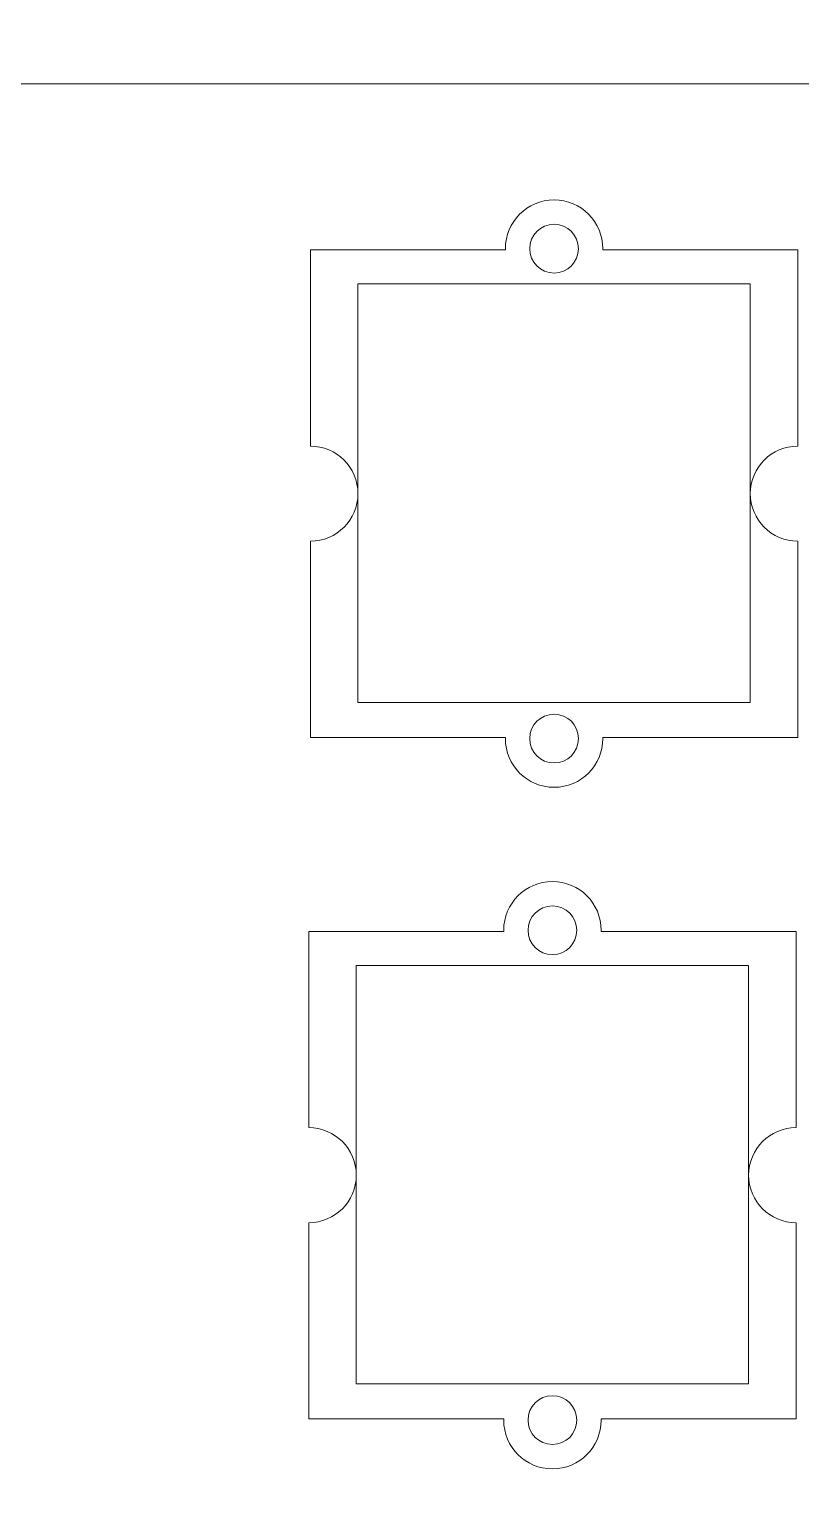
# Model space of a CAD drawing. Header units: millimetres. Extents: x 323 to 983, y 59 to 560.
# Drawn here: x 452.6 to 484.2, y 102.6 to 163 of the extents above; entities that cross this region are included whole.
import ezdxf

# ---------------------------------------------------------------- set-up
doc = ezdxf.new("R2010")
doc.units = ezdxf.units.MM
doc.header["$MEASUREMENT"] = 0
doc.layers.add('layer 1', color=7, linetype='Continuous')

msp = doc.modelspace()

# ---------------------------------------------------------------- linework, layer by layer
at = {"layer": 'layer 1', "color": 142, "lineweight": 9}
msp.add_open_spline([(332.7743, 558.5647), (332.7743, 558.5647), (612.7743, 558.5647), (612.7743, 558.5647), (612.7743, 558.5647), (615.4248, 558.5664), (617.9674, 557.5151), (619.8428, 555.6421), (619.8428, 555.6421), (621.7182, 553.7691), (622.7727, 551.2152), (622.7743, 548.5647), (622.7743, 548.5647), (622.7743, 548.5647), (622.7743, 68.5647), (622.7743, 68.5647), (622.7743, 68.5647), (622.776, 65.9143), (621.7247, 63.3717), (619.8517, 61.4963), (619.8517, 61.4963), (617.9787, 59.6209), (615.4248, 58.5664), (612.7743, 58.5647), (612.7743, 58.5647), (612.7743, 58.5647), (332.7743, 58.5647), (332.7743, 58.5647), (332.7743, 58.5647), (330.1239, 58.5631), (327.5813, 59.6144), (325.7059, 61.4873), (325.7059, 61.4873), (323.8305, 63.3603), (322.776, 65.9143), (322.7743, 68.5647), (322.7743, 68.5647), (322.7743, 68.5647), (322.7743, 548.5647), (322.7743, 548.5647), (322.7743, 548.5647), (322.7727, 551.2152), (323.824, 553.7578), (325.6969, 555.6332), (325.6969, 555.6332), (327.5699, 557.5086), (330.1239, 558.5631), (332.7743, 558.5647)], degree=3, knots=[0, 0, 0, 0, 0.0833333, 0.0833333, 0.0833333, 0.0833333, 0.1666667, 0.1666667, 0.1666667, 0.1666667, 0.25, 0.25, 0.25, 0.25, 0.3333333, 0.3333333, 0.3333333, 0.3333333, 0.4166667, 0.4166667, 0.4166667, 0.4166667, 0.5, 0.5, 0.5, 0.5, 0.5833333, 0.5833333, 0.5833333, 0.5833333, 0.6666667, 0.6666667, 0.6666667, 0.6666667, 0.75, 0.75, 0.75, 0.75, 0.8333333, 0.8333333, 0.8333333, 0.8333333, 0.9166667, 0.9166667, 0.9166667, 0.9166667, 1, 1, 1, 1], dxfattribs=at)
at = {"layer": 'layer 1', "lineweight": 9}
msp.add_open_spline([(383.238, 160.7919), (383.238, 160.7919), (593.3409, 160.7919), (593.3409, 160.7919), (593.3409, 160.7919), (595.9914, 160.7935), (598.534, 159.7422), (600.4094, 157.8693), (600.4094, 157.8693), (602.2847, 155.9963), (603.3393, 153.4423), (603.3409, 150.7919), (603.3409, 150.7919), (603.3409, 150.7919), (603.3409, 78.6181), (603.3409, 78.6181), (603.3409, 78.6181), (603.3426, 75.9676), (602.2913, 73.425), (600.4183, 71.5496), (600.4183, 71.5496), (598.5453, 69.6743), (595.9914, 68.6198), (593.3409, 68.6181), (593.3409, 68.6181), (593.3409, 68.6181), (356.6204, 68.6181), (356.6204, 68.6181), (356.6204, 68.6181), (353.9699, 68.6164), (351.4273, 69.6677), (349.552, 71.5407), (349.552, 71.5407), (347.6766, 73.4137), (346.6221, 75.9676), (346.6204, 78.6181), (346.6204, 78.6181), (346.6204, 78.6181), (346.6204, 150.7919), (346.6204, 150.7919), (346.6204, 150.7919), (346.6188, 153.4423), (347.67, 155.9849), (349.543, 157.8603), (349.543, 157.8603), (351.416, 159.7357), (353.9699, 160.7902), (356.6204, 160.7919), (356.6204, 160.7919), (356.6204, 160.7919), (383.238, 160.7919), (383.238, 160.7919)], degree=3, knots=[0, 0, 0, 0, 0.0769231, 0.0769231, 0.0769231, 0.0769231, 0.1538462, 0.1538462, 0.1538462, 0.1538462, 0.2307692, 0.2307692, 0.2307692, 0.2307692, 0.3076923, 0.3076923, 0.3076923, 0.3076923, 0.3846154, 0.3846154, 0.3846154, 0.3846154, 0.4615385, 0.4615385, 0.4615385, 0.4615385, 0.5384615, 0.5384615, 0.5384615, 0.5384615, 0.6153846, 0.6153846, 0.6153846, 0.6153846, 0.6923077, 0.6923077, 0.6923077, 0.6923077, 0.7692308, 0.7692308, 0.7692308, 0.7692308, 0.8461538, 0.8461538, 0.8461538, 0.8461538, 0.9230769, 0.9230769, 0.9230769, 0.9230769, 1, 1, 1, 1], dxfattribs=at)
at = {"layer": 'layer 1', "color": 22, "lineweight": 9}
for points in [[(472.0918, 133.9348), (472.0918, 133.9348), (472.0925, 133.984), (472.0925, 133.984), (472.0925, 133.984), (472.0925, 133.984), (464.0918, 133.984), (464.0918, 133.984), (464.0918, 133.984), (464.0918, 133.984), (464.0918, 142.034), (464.0918, 142.034), (464.0918, 142.034), (465.1685, 142.034), (466.0418, 142.9073), (466.0418, 143.984), (466.0418, 143.984), (466.0418, 145.0607), (465.1685, 145.934), (464.0918, 145.934), (464.0918, 145.934), (464.0918, 145.934), (464.0918, 153.984), (464.0918, 153.984), (464.0918, 153.984), (464.0918, 153.984), (472.0925, 153.984), (472.0925, 153.984), (472.0925, 153.984), (472.0925, 153.984), (472.0918, 154.034), (472.0918, 154.034), (472.0918, 154.034), (472.0918, 155.1383), (472.9875, 156.034), (474.0918, 156.034), (474.0918, 156.034), (475.1961, 156.034), (476.0918, 155.1383), (476.0918, 154.034), (476.0918, 154.034), (476.0918, 154.034), (476.0911, 153.984), (476.0911, 153.984), (476.0911, 153.984), (476.0911, 153.984), (484.0918, 153.984), (484.0918, 153.984), (484.0918, 153.984), (484.0918, 153.984), (484.0918, 145.934), (484.0918, 145.934), (484.0918, 145.934), (483.0151, 145.934), (482.1418, 145.0607), (482.1418, 143.984), (482.1418, 143.984), (482.1418, 142.9073), (483.0151, 142.034), (484.0918, 142.034), (484.0918, 142.034), (484.0918, 142.034), (484.0918, 133.984), (484.0918, 133.984), (484.0918, 133.984), (484.0918, 133.984), (476.0911, 133.984), (476.0911, 133.984), (476.0911, 133.984), (476.0911, 133.984), (476.0918, 133.9348), (476.0918, 133.9348), (476.0918, 133.9348), (476.0918, 132.8305), (475.1961, 131.934), (474.0918, 131.934), (474.0918, 131.934), (472.9875, 131.934), (472.0918, 132.8305), (472.0918, 133.9348)], [(472.0231, 105.9695), (472.0231, 105.9695), (472.0238, 106.0187), (472.0238, 106.0187), (472.0238, 106.0187), (472.0238, 106.0187), (464.0231, 106.0187), (464.0231, 106.0187), (464.0231, 106.0187), (464.0231, 106.0187), (464.0231, 114.0687), (464.0231, 114.0687), (464.0231, 114.0687), (465.0998, 114.0687), (465.9731, 114.942), (465.9731, 116.0187), (465.9731, 116.0187), (465.9731, 117.0954), (465.0998, 117.9687), (464.0231, 117.9687), (464.0231, 117.9687), (464.0231, 117.9687), (464.0231, 126.0187), (464.0231, 126.0187), (464.0231, 126.0187), (464.0231, 126.0187), (472.0238, 126.0187), (472.0238, 126.0187), (472.0238, 126.0187), (472.0238, 126.0187), (472.0231, 126.0687), (472.0231, 126.0687), (472.0231, 126.0687), (472.0231, 127.173), (472.9188, 128.0687), (474.0231, 128.0687), (474.0231, 128.0687), (475.1274, 128.0687), (476.0231, 127.173), (476.0231, 126.0687), (476.0231, 126.0687), (476.0231, 126.0687), (476.0224, 126.0187), (476.0224, 126.0187), (476.0224, 126.0187), (476.0224, 126.0187), (484.0231, 126.0187), (484.0231, 126.0187), (484.0231, 126.0187), (484.0231, 126.0187), (484.0231, 117.9687), (484.0231, 117.9687), (484.0231, 117.9687), (482.9464, 117.9687), (482.0731, 117.0954), (482.0731, 116.0187), (482.0731, 116.0187), (482.0731, 114.942), (482.9464, 114.0687), (484.0231, 114.0687), (484.0231, 114.0687), (484.0231, 114.0687), (484.0231, 106.0187), (484.0231, 106.0187), (484.0231, 106.0187), (484.0231, 106.0187), (476.0224, 106.0187), (476.0224, 106.0187), (476.0224, 106.0187), (476.0224, 106.0187), (476.0231, 105.9695), (476.0231, 105.9695), (476.0231, 105.9695), (476.0231, 104.8652), (475.1274, 103.9687), (474.0231, 103.9687), (474.0231, 103.9687), (472.9188, 103.9687), (472.0231, 104.8652), (472.0231, 105.9695)]]:
    msp.add_open_spline(points, degree=3, knots=[0, 0, 0, 0, 0.05, 0.05, 0.05, 0.05, 0.1, 0.1, 0.1, 0.1, 0.15, 0.15, 0.15, 0.15, 0.2, 0.2, 0.2, 0.2, 0.25, 0.25, 0.25, 0.25, 0.3, 0.3, 0.3, 0.3, 0.35, 0.35, 0.35, 0.35, 0.4, 0.4, 0.4, 0.4, 0.45, 0.45, 0.45, 0.45, 0.5, 0.5, 0.5, 0.5, 0.55, 0.55, 0.55, 0.55, 0.6, 0.6, 0.6, 0.6, 0.65, 0.65, 0.65, 0.65, 0.7, 0.7, 0.7, 0.7, 0.75, 0.75, 0.75, 0.75, 0.8, 0.8, 0.8, 0.8, 0.85, 0.85, 0.85, 0.85, 0.9, 0.9, 0.9, 0.9, 0.95, 0.95, 0.95, 0.95, 1, 1, 1, 1], dxfattribs=at)
at = {"layer": 'layer 1', "color": 250, "lineweight": 9}
for points, knots in [([(473.0918, 154.034), (473.0918, 153.4819), (473.5397, 153.034), (474.0918, 153.034), (474.0918, 153.034), (474.644, 153.034), (475.0918, 153.4819), (475.0918, 154.034), (475.0918, 154.034), (475.0918, 154.5862), (474.644, 155.034), (474.0918, 155.034), (474.0918, 155.034), (473.5397, 155.034), (473.0918, 154.5862), (473.0918, 154.034)], [0, 0, 0, 0, 0.25, 0.25, 0.25, 0.25, 0.5, 0.5, 0.5, 0.5, 0.75, 0.75, 0.75, 0.75, 1, 1, 1, 1]), ([(466.0418, 135.4172), (466.0418, 135.4172), (482.1418, 135.4172), (482.1418, 135.4172), (482.1418, 135.4172), (482.1418, 135.4172), (482.1418, 152.5872), (482.1418, 152.5872), (482.1418, 152.5872), (482.1418, 152.5872), (466.0418, 152.5872), (466.0418, 152.5872), (466.0418, 152.5872), (466.0418, 152.5872), (466.0418, 135.4172), (466.0418, 135.4172), (466.0418, 135.4172), (466.0418, 135.4172), (466.0418, 135.4172), (466.0418, 135.4172)], [0, 0, 0, 0, 0.2, 0.2, 0.2, 0.2, 0.4, 0.4, 0.4, 0.4, 0.6, 0.6, 0.6, 0.6, 0.8, 0.8, 0.8, 0.8, 1, 1, 1, 1]), ([(473.0918, 133.9345), (473.0918, 134.4867), (473.5397, 134.9345), (474.0918, 134.9345), (474.0918, 134.9345), (474.6439, 134.9345), (475.0918, 134.4867), (475.0918, 133.9345), (475.0918, 133.9345), (475.0918, 133.3824), (474.6439, 132.9345), (474.0918, 132.9345), (474.0918, 132.9345), (473.5397, 132.9345), (473.0918, 133.3824), (473.0918, 133.9345)], [0, 0, 0, 0, 0.25, 0.25, 0.25, 0.25, 0.5, 0.5, 0.5, 0.5, 0.75, 0.75, 0.75, 0.75, 1, 1, 1, 1]), ([(473.0231, 126.0687), (473.0231, 125.5166), (473.471, 125.0687), (474.0231, 125.0687), (474.0231, 125.0687), (474.5753, 125.0687), (475.0231, 125.5166), (475.0231, 126.0687), (475.0231, 126.0687), (475.0231, 126.6209), (474.5753, 127.0687), (474.0231, 127.0687), (474.0231, 127.0687), (473.471, 127.0687), (473.0231, 126.6209), (473.0231, 126.0687)], [0, 0, 0, 0, 0.25, 0.25, 0.25, 0.25, 0.5, 0.5, 0.5, 0.5, 0.75, 0.75, 0.75, 0.75, 1, 1, 1, 1]), ([(465.9731, 107.4519), (465.9731, 107.4519), (482.0731, 107.4519), (482.0731, 107.4519), (482.0731, 107.4519), (482.0731, 107.4519), (482.0731, 124.6219), (482.0731, 124.6219), (482.0731, 124.6219), (482.0731, 124.6219), (465.9731, 124.6219), (465.9731, 124.6219), (465.9731, 124.6219), (465.9731, 124.6219), (465.9731, 107.4519), (465.9731, 107.4519), (465.9731, 107.4519), (465.9731, 107.4519), (465.9731, 107.4519), (465.9731, 107.4519)], [0, 0, 0, 0, 0.2, 0.2, 0.2, 0.2, 0.4, 0.4, 0.4, 0.4, 0.6, 0.6, 0.6, 0.6, 0.8, 0.8, 0.8, 0.8, 1, 1, 1, 1]), ([(473.0231, 105.9692), (473.0231, 106.5214), (473.471, 106.9692), (474.0231, 106.9692), (474.0231, 106.9692), (474.5752, 106.9692), (475.0231, 106.5214), (475.0231, 105.9692), (475.0231, 105.9692), (475.0231, 105.4171), (474.5752, 104.9692), (474.0231, 104.9692), (474.0231, 104.9692), (473.471, 104.9692), (473.0231, 105.4171), (473.0231, 105.9692)], [0, 0, 0, 0, 0.25, 0.25, 0.25, 0.25, 0.5, 0.5, 0.5, 0.5, 0.75, 0.75, 0.75, 0.75, 1, 1, 1, 1])]:
    msp.add_open_spline(points, degree=3, knots=knots, dxfattribs=at)

doc.saveas('drawing.dxf')
